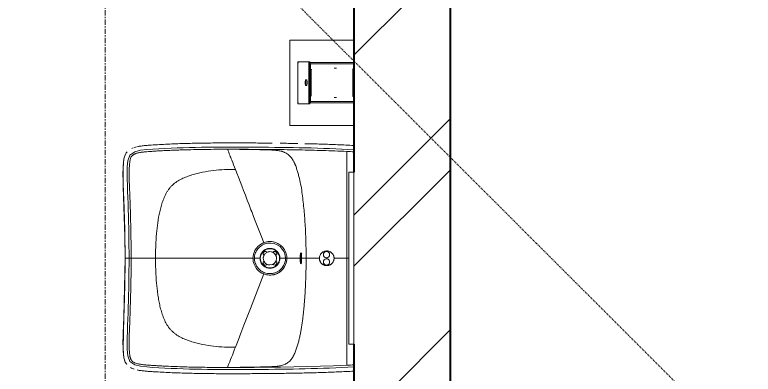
# Model space of a CAD drawing. Header units: millimetres. Extents: x -44657 to 28812, y -28146 to 16565.
# Drawn here: x -5524 to -3766, y -6604 to -5747 of the extents above; entities that cross this region are included whole.
import ezdxf

# ---------------------------------------------------------------- set-up
doc = ezdxf.new("R2010")
doc.units = ezdxf.units.MM
doc.linetypes.add('Dash 1_5mm', pattern=[3, 1.5, -1.5])
doc.linetypes.add('Grid Line', pattern=[22.225, 12.7, -3.175, 3.175, -3.175])
for name, color, linetype, lineweight in [('A-DETL', 90, 'Continuous', 5), ('A-WALL', 113, 'Continuous', 9), ('A-WALL-PATT', 111, 'Continuous', 9), ('G-IMPT', 8, 'Continuous', 5), ('P-SANR-FIXT', 6, 'Continuous', 5), ('Q-CASE', 31, 'Continuous', 5), ('S-GRID', 1, 'Continuous', 5)]:
    doc.layers.add(name, color=color, linetype=linetype, lineweight=lineweight)

# ---------------------------------------------------------------- blocks, each defined once
blk = doc.blocks.new('WC - Disabled Combination - Disabled Toilet Arrangement-1326664-NEW PROPOSED GROUND STOREY PLAN _White Box_')
at = {"layer": 'Q-CASE'}
for p, q in [((125, -725.9), (165, -725.9)), ((-375, -1547.8), (-232.1, -1547.8)), ((-222.6, -1547.8), (-232.1, -1547.8)), ((-222.6, -1751), (-222.6, -1547.8)), ((-232.1, -1751), (-375, -1751)), ((-232.1, -1751), (-222.6, -1751))]:
    blk.add_line(p, q, dxfattribs=at)
blk = doc.blocks.new('S_Bathroom Mirror - 410 x 1375mm-934797-NEW PROPOSED GROUND STOREY PLAN _White Box_')
at = {"layer": 'Q-CASE'}
for p, q in [((-185, 12), (225, 12)), ((-185, 12), (-185, 0)), ((225, 0), (-185, 0)), ((225, 0), (225, 12))]:
    blk.add_line(p, q, dxfattribs=at)
blk = doc.blocks.new('geberit-500-302-01-1-abalona-wb-550-less-able-1-tappeds-rfa - GB_500_302_01_1_Abalona_WB_550_Less_able_1_Tap-895914-NEW PROPOSED GROUND STOREY PLAN _White Box_')
at = {"layer": 'G-IMPT'}
for p, q in [((-254.1, 522.1), (-257.5, 508)), ((-257.5, 508), (-259.1, 493.5)), ((260.2, 301), (253.4, 298.4)), ((-23, 199.8), (-23, 200.8)), ((23, 200.2), (23, 199.2)), ((-1, 124.6), (0, 124.6)), ((0, 126.2), (0, 123.6)), ((1, 124.6), (0, 124.6)), ((0, 122.4), (0, 121)), ((0, 116.6), (0, 114)), ((-205, 0), (-266.5, 0)), ((205, 0), (261.8, 0)), ((205, 0), (254, 0))]:
    blk.add_line(p, q, dxfattribs=at)
at = {"layer": 'G-IMPT', "flags": 128}
for points in [[(-250.1, 542.8), (-244, 545.8), (-236.8, 547.7), (-215.9, 549.7), (-170.1, 549.2), (-51.9, 545.4), (0, 545)], [(0, 545), (139.6, 547.9), (215, 549.8), (237.2, 547.6), (247.3, 544.4), (251.6, 541.8)], [(-232.2, 538.4), (-245.8, 533.7), (-254.1, 522.1)], [(0, 535.6), (-14.5, 535.6), (-29, 535.7), (-43.6, 535.8), (-58.1, 536.1), (-72.6, 536.3), (-87.1, 536.6), (-101.6, 537), (-116.2, 537.4), (-130.7, 537.9), (-145.2, 538.5), (-159.7, 539), (-174.2, 539.6), (-188.7, 540.1), (-203.2, 540.2), (-217.8, 539.7), (-232.2, 538.4)], [(232.2, 538.4), (217.7, 539.7), (203.2, 540.2), (188.7, 540.1), (174.2, 539.6), (159.7, 539), (145.2, 538.5), (130.7, 537.9), (116.2, 537.4), (101.6, 537), (87.1, 536.6), (72.6, 536.3), (58.1, 536.1), (43.6, 535.8), (29, 535.7), (14.5, 535.6), (0, 535.6)], [(259, 0), (259.7, 14.5), (260.4, 29), (261, 43.5), (261.6, 58), (262.1, 72.5), (262.5, 87.1), (263, 101.6), (263.3, 116.1), (263.6, 130.6), (263.9, 145.1), (264.2, 159.7), (264.4, 174.2), (264.5, 188.7), (264.7, 203.2), (264.8, 217.7), (264.9, 232.3), (265, 246.8), (265, 261.3), (265.1, 275.8), (265.1, 290.3), (265.1, 304.9), (265, 319.4), (264.9, 333.9), (264.8, 348.4), (264.6, 363), (264.3, 377.5), (263.9, 392), (263.5, 406.5), (263, 421), (262.5, 435.5), (261.8, 450), (261, 464.5), (260.1, 479), (259.1, 493.5), (257.5, 508), (254.1, 522), (245.8, 533.7), (232.2, 538.4)], [(-259.1, 493.5), (-260.1, 479), (-261, 464.5), (-261.8, 450), (-262.5, 435.5), (-263.1, 421), (-263.5, 406.5), (-264, 392), (-264.3, 377.5), (-264.6, 363), (-264.8, 348.4), (-264.9, 333.9), (-265, 319.4), (-265.1, 304.9), (-265.1, 290.4), (-265.1, 275.8), (-265.1, 261.3), (-265, 246.8), (-264.9, 232.3), (-264.8, 217.7), (-264.7, 203.2), (-264.5, 188.7), (-264.4, 174.2), (-264.2, 159.7), (-263.9, 145.1), (-263.6, 130.6), (-263.3, 116.1), (-263, 101.6), (-262.6, 87.1), (-262.1, 72.6), (-261.6, 58), (-261, 43.5), (-260.4, 29), (-259.7, 14.5), (-259, 0)], [(260.2, 301), (260.1, 269.4), (260, 237.9), (259.7, 206.3), (259.3, 174.8), (258.8, 143.2), (258.2, 111.6), (257.3, 80.1), (256.2, 48.5), (254.8, 17)], [(-211.7, 282.3), (-202.8, 278.9), (-193.2, 275.2), (-183.1, 271.3), (-172.5, 267.2), (-161.6, 262.9), (-150.3, 258.6), (-138.9, 254.2), (-127.4, 249.7), (-115.8, 245.2)], [(211.8, 282.3), (195.9, 276.1), (178.1, 269.3), (159.1, 261.9), (139.4, 254.3), (119.3, 246.5), (98.9, 238.7), (78.5, 230.7), (57.9, 222.8), (37.2, 214.8)], [(225.9, 287.8), (221.3, 286), (216.6, 284.2), (211.8, 282.3)], [(253.4, 298.4), (247, 295.9), (241.1, 293.6), (235.7, 291.5), (230.7, 289.6), (225.9, 287.8)], [(-115.8, 245.2), (-115.1, 245), (-114.4, 244.7), (-113.8, 244.4), (-113.1, 244.2), (-112.4, 243.9), (-111.7, 243.6), (-111, 243.4), (-110.4, 243.1), (-109.7, 242.8)], [(-109.7, 242.8), (-101.7, 239.8), (-93.7, 236.7), (-85.7, 233.6), (-77.6, 230.4), (-69.6, 227.3), (-61.5, 224.2), (-53.4, 221.1), (-45.3, 217.9), (-37.2, 214.8)], [(0, 223.7), (0, 230.4), (0, 237.1)], [(-37.2, 214.8), (-36, 214.3), (-34.9, 213.9), (-34, 213.5)], [(-33.9, 213.5), (-36, 205.8), (-36.4, 197.9), (-35.1, 190.1), (-32.2, 182.7), (-27.8, 176.1), (-22.1, 170.6), (-15.4, 166.4), (-7.9, 163.8), (0, 162.9)], [(-4.1, 222.6), (-9.9, 220.8), (-15, 217.4), (-19.1, 212.9), (-21.8, 207.4), (-23, 201.3), (-23, 199.8)], [(37.2, 214.8), (36, 214.3), (34.9, 213.9), (33.9, 213.5)], [(4.1, 177.4), (9.9, 179.3), (15, 182.6), (19.1, 187.2), (21.8, 192.6), (23, 198.7), (23, 200.2)], [(0, 177), (0, 176.8), (0, 176.3)], [(0, 162.9), (0, 169.6), (0, 176.3)], [(0, 159.7), (0, 152.3), (0, 145.6), (0, 140.1), (0, 135.9), (0, 133.5), (0, 132), (0, 130.6), (0, 129.3), (0, 128.1)], [(-11.7, 125.7), (-11.6, 125.6), (-11.4, 125.5), (-11.2, 125.2), (-11.1, 124.7), (-11, 124.3)], [(-1, 124.6), (-4, 124.7), (-6.7, 124.8), (-8.9, 125.1), (-10.5, 125.3), (-11.4, 125.6), (-11.6, 125.7), (-11.7, 125.7)], [(0, 126.2), (-3.7, 126.1), (-7, 125.7), (-9.4, 125.3)], [(0, 128), (0, 127.7), (0, 127.2), (0, 126.7), (0, 126.2)], [(0, 124.6), (0, 124.2), (0, 123.9), (0, 123.6), (0, 123.2), (0, 122.4)], [(1, 124.6), (4, 124.7), (6.7, 124.8), (8.9, 125.1), (10.4, 125.3), (11.4, 125.6), (11.6, 125.7), (11.7, 125.7)], [(11.7, 125.7), (11.6, 125.6), (11.4, 125.5), (11.2, 125.2), (11, 124.7), (11, 124.3)], [(0, 121), (0, 119), (0, 116.6)], [(0, 82.4), (0, 88.7), (0, 95), (0, 101.4), (0, 107.7), (0, 114)], [(0, 17), (0, 23.1), (0, 29.2), (0, 35.3), (0, 41.3), (0, 47.4)], [(-254, 0), (-254.2, 4.3), (-254.4, 8.5), (-254.6, 12.8), (-254.8, 17)], [(254.8, 17), (254.6, 12.8), (254.4, 8.5), (254.2, 4.3), (254, 0)]]:
    blk.add_lwpolyline(points, dxfattribs=at)
at = {"layer": 'G-IMPT'}
for start, end in [(89.9959, 180), (108.9486, 251.0514), (127.0602, 133.897), (116.5616, 120), (0, 90), (65.7906, 72.8819), (288.9486, 71.0514), (46.103, 56.5416), (180, 185.9459), (180, 270), (157.0293, 169.0404), (190.9596, 202.9707), (270, 0), (10.9596, 22.9707), (337.0293, 349.0404), (360, 3.4813), (226.103, 232.9398), (245.7906, 252.8819), (296.5615, 300), (303.4584, 313.897)]:
    blk.add_arc((0, 200), 23, start, end, dxfattribs=at)
for points in [[(-233.9, 548.2), (-230.7, 548.7), (-227.5, 549), (-224.2, 549.2)], [(-263.4, 525.9), (-262.9, 527), (-262.4, 528.1), (-261.9, 529.1)], [(0, 545), (0, 545), (0, 545), (0, 545)], [(0, 542.4), (0, 542), (0, 541.5), (0, 540.9)], [(0, 530.6), (0, 531), (0, 531.8), (0, 533.1), (0, 534.3), (0, 535.2), (0, 535.6)], [(264.4, 523), (263.4, 526), (262.1, 529), (260.5, 531.7)], [(-265.8, 518.1), (-265.4, 519.7), (-264.9, 521.4), (-264.4, 523)], [(0, 240.5), (0, 249.5), (0, 267.3), (0, 294), (0, 320.7), (0, 347.2), (0, 373.4), (0, 399.2), (0, 424.6), (0, 449.1), (0, 464.8), (0, 472.5)], [(-254.8, 17), (-255.7, 36), (-257.1, 73.8), (-258.5, 130.6), (-259.5, 187.3), (-259.8, 244.1), (-260, 282.1), (-260, 301)], [(-23, 200), (-23, 202.1), (-22.4, 206.4), (-19.8, 212.3), (-15.7, 217.3), (-10.3, 220.9), (-6.2, 222.3), (-4.1, 222.6)], [(-4.1, 222.6), (-4.1, 222.6), (-4.1, 222.8), (-4.2, 223.1), (-4.2, 223.3)], [(-4.1, 222.6), (-3.8, 222.7), (-3.3, 222.8), (-2.5, 222.9), (-1.7, 223), (-0.8, 223), (-0.3, 223), (0, 223)], [(23, 200), (23, 197.9), (22.4, 193.6), (19.8, 187.7), (15.6, 182.7), (10.3, 179.1), (6.2, 177.8), (4.1, 177.4)], [(4.2, 176.7), (4.2, 176.9), (4.1, 177.3), (4.1, 177.4), (4.1, 177.4)], [(0, 162.9), (0, 162.8), (0, 162.6), (0, 162.3), (0, 161.9), (0, 161.6), (0, 161.2), (0, 160.8), (0, 160.4), (0, 160), (0, 159.8), (0, 159.7)], [(-1, 124.6), (-0.9, 124.6), (-0.5, 124.6), (-0.2, 124.6), (0, 124.6)], [(-0.9, 123.8), (-0.9, 123.9), (-0.9, 124.1), (-0.9, 124.2), (-0.9, 124.3)], [(1, 124.6), (0.8, 124.6), (0.5, 124.6), (0.2, 124.6), (0, 124.6)], [(0, 124.3), (0, 124.2), (0, 124.1), (0, 124)], [(11, 124.3), (11, 124.2), (10.9, 124), (10.6, 123.9)], [(-269, 0), (-269.3, 6.5), (-270, 19.5), (-270.9, 39), (-271.6, 58.5), (-272.3, 78), (-272.9, 97.5), (-273.2, 110.5), (-273.3, 116.9)], [(0, 47.4), (2, 47.4), (6.1, 48.1), (11.5, 51.3), (15.5, 56), (17.6, 61.8), (17.6, 68), (15.5, 73.8), (11.5, 78.6), (6.1, 81.7), (2, 82.4), (0, 82.4)], [(-259, 0), (-260.5, 0), (-263.5, 0), (-265.9, 0), (-266.8, 0)], [(-259, 0), (-258.2, 0), (-256.5, 0), (-254.8, 0), (-254, 0)], [(-255.4, 0), (-256.4, 0), (-257.3, 0), (-258.1, 0)], [(-254, 0), (-237.7, 0), (-221.3, 0), (-205, 0)], [(254, 0), (254.6, 0), (255.3, 0), (255.9, 0)], [(257.1, 0), (257.8, 0), (258.4, 0), (259, 0)], [(259, 0), (259.4, 0), (259.9, 0), (260.3, 0)]]:
    blk.add_open_spline(points, degree=3, dxfattribs=at)
for points, knots in [([(-222.2, 549.4), (-219.6, 549.6), (-213.8, 549.8), (-204.8, 550.1), (-191.8, 550), (-175.5, 549.5), (-156, 548.6), (-136.5, 547.8), (-117, 547.1), (-97.5, 546.5), (-78, 545.9), (-58.5, 545.5), (-39, 545.2), (-19.5, 545.1), (-6.5, 545), (0, 545)], [0.7220878, 0.7220878, 0.7220878, 0.7220878, 0.7317073, 0.7439024, 0.7560976, 0.7804878, 0.804878, 0.8292683, 0.8536585, 0.8780488, 0.902439, 0.9268293, 0.9512195, 0.9756098, 1, 1, 1, 1]), ([(232.4, 548.4), (231.1, 548.6), (226.6, 549.1), (218.9, 549.6), (206.2, 550.1), (190.3, 550), (171.3, 549.3), (152.3, 548.4), (133.3, 547.7), (114.2, 547), (95.2, 546.4), (76.2, 545.9), (57.1, 545.5), (38.1, 545.2), (19, 545), (6.3, 545), (0, 545)], [0.709268, 0.709268, 0.709268, 0.709268, 0.7142857, 0.7261905, 0.7380952, 0.7619048, 0.7857143, 0.8095238, 0.8333333, 0.8571429, 0.8809524, 0.9047619, 0.9285714, 0.952381, 0.9761905, 1, 1, 1, 1]), ([(253, 540.7), (251.1, 542.2), (247, 544.9), (242.3, 546.4), (239.9, 547)], [0.68134249, 0.68134249, 0.68134249, 0.68134249, 0.69047619, 0.69968088, 0.69968088, 0.69968088, 0.69968088]), ([(0, 530.6), (-11.3, 530.6), (-32.9, 530.7), (-62.2, 531.1), (-83.8, 531.6), (-99.6, 532), (-110.6, 532.3), (-120.7, 532.6), (-132.8, 533), (-143.1, 533.4), (-152.1, 533.8), (-158.4, 534), (-163.4, 534.2), (-167.2, 534.4), (-170, 534.5), (-172.8, 534.6), (-176.1, 534.8), (-179.8, 534.9), (-183.6, 535), (-188.3, 535.1), (-192.5, 535.2), (-196.8, 535.3), (-200.4, 535.3), (-204.1, 535.2), (-209.2, 535.2), (-215.7, 534.9), (-221.8, 534.6), (-226.1, 534.2), (-230, 533.8), (-233.9, 533.2), (-237.8, 532.3), (-240.1, 531.4), (-241.8, 530.5), (-243.2, 529.5), (-244.1, 528.7), (-245, 527.8), (-246, 526.7), (-247, 525.2), (-248, 523.6), (-248.9, 521.7), (-249.9, 519.3), (-250.8, 516.3), (-251.7, 512.6), (-252.4, 508.9), (-252.9, 505.4), (-253.3, 502.6), (-253.6, 499.5), (-254, 495.4), (-254.3, 490.8), (-254.7, 485.6), (-255, 481.2), (-255.3, 476.4), (-255.7, 471), (-256, 465.2), (-256.4, 457.3), (-257, 446.5), (-257.6, 433.7), (-258, 421.7), (-258.4, 411.6), (-258.7, 400.6), (-259.1, 384.8), (-259.5, 363.1), (-259.9, 333.8), (-259.9, 312.3), (-260, 301)], [0, 0, 0, 0, 0.022727, 0.045455, 0.068182, 0.079545, 0.090909, 0.102273, 0.113636, 0.136364, 0.147727, 0.159091, 0.170455, 0.176136, 0.181818, 0.1875, 0.193182, 0.204545, 0.215909, 0.227273, 0.25, 0.261364, 0.272727, 0.284091, 0.295455, 0.318182, 0.340909, 0.352273, 0.363636, 0.386364, 0.409091, 0.431818, 0.454545, 0.477273, 0.5, 0.522727, 0.545455, 0.568182, 0.590909, 0.613636, 0.636364, 0.659091, 0.681818, 0.704545, 0.715909, 0.727273, 0.738636, 0.75, 0.772727, 0.784091, 0.795455, 0.806818, 0.818182, 0.829545, 0.840909, 0.863636, 0.886364, 0.897727, 0.909091, 0.920455, 0.931818, 0.954545, 0.977273, 1, 1, 1, 1]), ([(-253.9, 539.9), (-253.3, 540.5), (-252.1, 541.5), (-250.8, 542.4), (-250.1, 542.8)], [0.679949977, 0.679949977, 0.679949977, 0.679949977, 0.682926829, 0.685821224, 0.685821224, 0.685821224, 0.685821224]), ([(0, 545), (0, 545), (0, 544.6), (0, 543.3), (0, 542.4)], [0.0252816, 0.0252816, 0.0252816, 0.0252816, 0.25, 0.5, 0.5, 0.5, 0.5]), ([(0, 540.9), (0, 540.4), (0, 538.7), (0, 536.8), (0, 535.6)], [0.625, 0.625, 0.625, 0.625, 0.75, 1, 1, 1, 1]), ([(0, 530.6), (14.4, 530.6), (43.2, 530.8), (79.3, 531.5), (108.1, 532.3), (129.8, 533), (151.5, 533.8), (169.4, 534.6), (182, 535.1), (189.2, 535.3), (194.6, 535.4), (200, 535.4), (205.3, 535.4), (210.6, 535.3), (216.2, 535.1), (221.8, 534.8), (227.1, 534.3), (231.5, 533.8), (235.1, 533.1), (237.7, 532.5), (240, 531.7), (241.6, 530.9), (242.9, 530), (244.2, 528.9), (245.8, 527.3), (247.5, 525), (249.4, 521.5), (250.7, 517.7), (251.6, 514.1), (252.3, 510.4), (253.1, 506), (253.7, 500.9), (254.2, 495.6), (254.6, 490.1), (255, 484.7), (255.4, 479.4), (255.7, 474), (256.1, 468.5), (256.5, 461.3), (257.1, 448.7), (257.9, 430.9), (258.7, 409.2), (259.3, 387.5), (259.7, 365.9), (260.1, 337), (260.2, 315.4), (260.2, 301)], [0, 0, 0, 0, 0.090909, 0.181818, 0.227273, 0.272727, 0.318182, 0.363636, 0.386364, 0.397727, 0.409091, 0.420455, 0.431818, 0.443182, 0.454545, 0.465909, 0.477273, 0.488636, 0.494318, 0.5, 0.505682, 0.511364, 0.514205, 0.517045, 0.522727, 0.528409, 0.534091, 0.545455, 0.551136, 0.556818, 0.568182, 0.579545, 0.590909, 0.602273, 0.613636, 0.625, 0.636364, 0.647727, 0.659091, 0.681818, 0.727273, 0.772727, 0.818182, 0.863636, 0.909091, 1, 1, 1, 1]), ([(0, 523), (0, 523.6), (0, 524.8), (0, 526.7), (0, 528.3), (0, 529.6), (0, 530.2), (0, 530.6)], [0.8888889, 0.8888889, 0.8888889, 0.8888889, 0.9166667, 0.9444444, 0.9722222, 0.9861111, 1, 1, 1, 1]), ([(-274.6, 195), (-274.7, 201.5), (-274.8, 214.3), (-274.9, 234.1), (-275.1, 253.3), (-275.1, 273), (-275.2, 292.5), (-275.1, 318.5), (-274.9, 344.5), (-274.5, 370.6), (-274, 396.6), (-272.9, 429.1), (-271.4, 461.5), (-269.9, 484.3), (-268.9, 497.3), (-267.9, 506.5), (-266.9, 512.6), (-266.3, 515.4)], [0.2439024, 0.2439024, 0.2439024, 0.2439024, 0.2682927, 0.2926829, 0.3170732, 0.3414634, 0.3658537, 0.3902439, 0.4390244, 0.4634146, 0.4878049, 0.5365854, 0.5853659, 0.6097561, 0.6219512, 0.6341463, 0.6448803, 0.6448803, 0.6448803, 0.6448803]), ([(0, 516.8), (0, 517.3), (0, 518.3), (0, 519.8), (0, 521.1), (0, 522.1), (0, 522.7), (0, 523)], [0.7777778, 0.7777778, 0.7777778, 0.7777778, 0.8055556, 0.8333333, 0.8611111, 0.875, 0.8888889, 0.8888889, 0.8888889, 0.8888889]), ([(0, 472.5), (0, 474.7), (0, 479.1), (0, 487.9), (0, 498.6), (0, 507.8), (0, 513.9), (0, 515.8), (0, 516.8)], [0, 0, 0, 0, 0.1111111, 0.2222222, 0.4444444, 0.6666667, 0.7222222, 0.7777778, 0.7777778, 0.7777778, 0.7777778]), ([(269, 0), (269.3, 6.4), (270, 19.1), (270.8, 38), (271.5, 57.1), (272.2, 76.1), (272.8, 95.1), (273.3, 114.2), (273.7, 133.2), (274, 152.3), (274.3, 171.2), (274.6, 190.4), (274.7, 209.1), (274.9, 228.4), (275, 247.3), (275.1, 266.5), (275.1, 285.5), (275.1, 304.6), (275.1, 323.6), (274.9, 342.7), (274.7, 361.7), (274.3, 380.8), (273.8, 399.8), (273.2, 418.9), (272.5, 437.9), (271.6, 456.9), (270.6, 472.8), (269.8, 485.4), (269.1, 494.9), (268.2, 504.4), (267.1, 511.5), (266.3, 515.4), (266.1, 516.3)], [0, 0, 0, 0, 0.0238095, 0.047619, 0.0714286, 0.0952381, 0.1190476, 0.1428571, 0.1666667, 0.1904762, 0.2142857, 0.2380952, 0.2619048, 0.2857143, 0.3095238, 0.3333333, 0.3571429, 0.3809524, 0.4047619, 0.4285714, 0.452381, 0.4761905, 0.5, 0.5238095, 0.547619, 0.5714286, 0.5952381, 0.6071429, 0.6190476, 0.6309524, 0.6428571, 0.6460473, 0.6460473, 0.6460473, 0.6460473]), ([(0, 472.5), (-8.6, 472.5), (-21.9, 472.3), (-39.3, 471.5), (-56.7, 470.5), (-78.5, 468.4), (-100.1, 464.9), (-117.1, 461.1), (-129.7, 457.6), (-140.1, 454), (-148.1, 450.5), (-153.9, 447.7), (-159.6, 444.4), (-165.1, 440.7), (-170.2, 436.5), (-176.4, 430.5), (-183, 421.9), (-189.5, 410.3), (-194.7, 398.3), (-198.9, 385.9), (-202.4, 373.2), (-206.3, 356.2), (-209.9, 334.6), (-212, 308.5), (-212, 291), (-211.7, 282.3)], [-1, -1, -1, -1, -0.923077, -0.884615, -0.846154, -0.769231, -0.692308, -0.653846, -0.615385, -0.576923, -0.557692, -0.538462, -0.519231, -0.5, -0.480769, -0.461538, -0.423077, -0.384615, -0.346154, -0.307692, -0.269231, -0.230769, -0.153846, -0.076923, 0, 0, 0, 0]), ([(211.8, 282.3), (212.1, 291), (212.1, 308.5), (210, 334.6), (206.4, 356.2), (202.5, 373.2), (199, 385.9), (194.7, 398.3), (189.6, 410.3), (184.2, 420), (179.1, 427.1), (174.9, 432), (170.3, 436.6), (165.2, 440.8), (159.7, 444.5), (152.1, 448.8), (142.3, 453.3), (129.8, 457.7), (117.2, 461.2), (104.4, 464), (91.4, 466.3), (74.2, 468.8), (56.7, 470.5), (39.3, 471.5), (21.9, 472.3), (8.6, 472.5), (0, 472.5)], [-1, -1, -1, -1, -0.923077, -0.846154, -0.769231, -0.730769, -0.692308, -0.653846, -0.615385, -0.576923, -0.557692, -0.538462, -0.519231, -0.5, -0.480769, -0.461538, -0.423077, -0.384615, -0.346154, -0.307692, -0.269231, -0.230769, -0.153846, -0.115385, -0.076923, 0, 0, 0, 0]), ([(-260, 301), (-255, 299.1), (-245.9, 295.5), (-230, 289.4), (-219.4, 285.3), (-211.7, 282.3)], [0, 0, 0, 0, 0.25, 0.5, 1, 1, 1, 1]), ([(0, 114), (-6.4, 114), (-19.3, 114.1), (-38.6, 114.5), (-57.8, 115.1), (-76.6, 116), (-95.7, 117.3), (-114.8, 118.8), (-133.8, 120.8), (-152.8, 123.1), (-171.8, 125.9), (-187.4, 129.2), (-198.2, 131.9), (-204.4, 133.6), (-209, 135), (-213.5, 136.5), (-218.1, 138), (-221.9, 139.3), (-224.8, 140.6), (-226.6, 141.4), (-228, 142.1), (-229.5, 142.8), (-232, 144.1), (-235.5, 146), (-239.6, 148.6), (-242.6, 151.1), (-244.7, 153.3), (-246.8, 155.7), (-249.2, 159), (-251.2, 162.5), (-252.6, 165.3), (-253.4, 167.1), (-254, 168.5), (-254.6, 170), (-255.4, 172.7), (-256.2, 176.6), (-256.9, 180.6), (-257.2, 183.4), (-257.4, 184.9), (-257.6, 186.1), (-257.7, 187.3), (-257.9, 188.9), (-258.1, 191.7), (-258.2, 195.7), (-258.3, 199.7), (-258.3, 202.9), (-258.4, 205.3), (-258.5, 207.7), (-258.6, 210.9), (-258.8, 216.4), (-259, 227.6), (-259.4, 243.7), (-259.7, 262.7), (-259.9, 281.9), (-260, 294.7), (-260, 301)], [0, 0, 0, 0, 0.047619, 0.095238, 0.142857, 0.190476, 0.238095, 0.285714, 0.333333, 0.380952, 0.428571, 0.47619, 0.5, 0.511905, 0.52381, 0.535714, 0.547619, 0.559524, 0.565476, 0.571429, 0.574405, 0.577381, 0.583333, 0.595238, 0.607143, 0.619048, 0.625, 0.630952, 0.642857, 0.654762, 0.660714, 0.666667, 0.669643, 0.672619, 0.678571, 0.690476, 0.702381, 0.708333, 0.71131, 0.714286, 0.717262, 0.720238, 0.72619, 0.738095, 0.75, 0.755952, 0.761905, 0.767857, 0.77381, 0.785714, 0.809524, 0.857143, 0.904762, 0.952381, 1, 1, 1, 1]), ([(0, 114), (6.7, 114), (20.2, 114.1), (40.9, 114.5), (57.1, 115.1), (70.5, 115.7), (80.5, 116.3), (90.5, 116.9), (100.5, 117.6), (108.8, 118.3), (115.5, 118.9), (120.5, 119.4), (125.6, 119.9), (130.8, 120.4), (135.1, 120.9), (138.3, 121.3), (140.6, 121.5), (142.8, 121.8), (145.9, 122.2), (150.1, 122.7), (155.2, 123.4), (160.5, 124.2), (165.7, 125), (170.7, 125.9), (175.5, 126.7), (180.3, 127.7), (185.1, 128.7), (189.9, 129.7), (194.9, 130.9), (199.9, 132.3), (204.8, 133.6), (209.5, 135.1), (214.2, 136.6), (219.1, 138.2), (224.1, 140.1), (228.9, 142.2), (233.4, 144.4), (236.6, 146.4), (239.1, 148.1), (241.7, 150.1), (245, 153), (248.4, 157.2), (251, 161.3), (253, 165.4), (254.8, 169.9), (256.2, 174.9), (257.2, 180.3), (257.8, 185.7), (258.2, 192.5), (258.4, 200.3), (258.8, 210.5), (259, 218.9), (259.1, 225.4), (259.3, 232), (259.4, 240.7), (259.6, 250.8), (259.8, 260.8), (259.9, 271.1), (260, 281.1), (260.1, 290.7), (260.2, 297.5), (260.2, 301)], [0, 0, 0, 0, 0.05, 0.1, 0.15, 0.175, 0.2, 0.225, 0.25, 0.275, 0.2875, 0.3, 0.3125, 0.325, 0.3375, 0.34375, 0.35, 0.35625, 0.3625, 0.375, 0.3875, 0.4, 0.4125, 0.425, 0.4375, 0.45, 0.4625, 0.475, 0.4875, 0.5, 0.5125, 0.525, 0.5375, 0.55, 0.5625, 0.575, 0.5875, 0.6, 0.60625, 0.6125, 0.625, 0.6375, 0.65, 0.6625, 0.675, 0.6875, 0.7, 0.7125, 0.725, 0.75, 0.775, 0.8, 0.8125, 0.825, 0.85, 0.875, 0.9, 0.925, 0.95, 0.975, 1, 1, 1, 1]), ([(-25.9, 230.8), (-27.9, 229.1), (-32.5, 224.3), (-35.8, 218.5), (-37.2, 214.8)], [0, 0, 0, 0, 0.4, 1, 1, 1, 1]), ([(-34, 213.5), (-31.6, 219.5), (-25.1, 228.3), (-12.2, 235.6), (-4.1, 237), (0, 237.1)], [0, 0, 0, 0, 0.444444, 0.722222, 1, 1, 1, 1]), ([(-8.5, 239.5), (-11.1, 238.9), (-17.3, 236.8), (-22.9, 233.3), (-25.9, 230.8)], [0, 0, 0, 0, 0.4, 1, 1, 1, 1]), ([(0, 240.5), (-1.2, 240.5), (-4, 240.3), (-6.9, 239.9), (-8.5, 239.5)], [0, 0, 0, 0, 0.4, 1, 1, 1, 1]), ([(37.2, 214.8), (34.9, 220.8), (28.3, 230.2), (14.4, 238.6), (4.8, 240.4), (0, 240.5)], [0, 0, 0, 0, 0.4, 0.7, 1, 1, 1, 1]), ([(0, 240.5), (0, 240), (0, 239.3), (0, 238.5), (0, 238.1), (0, 237.7), (0, 237.4), (0, 237.2), (0, 237.1)], [0, 0, 0, 0, 0.444444, 0.555556, 0.666667, 0.777778, 0.888889, 1, 1, 1, 1]), ([(0, 237.1), (3.2, 237), (9.7, 236.1), (19.5, 231.8), (28.2, 224.3), (32.4, 217.3), (33.9, 213.5)], [0, 0, 0, 0, 0.222222, 0.444444, 0.722222, 1, 1, 1, 1]), ([(-37.2, 214.8), (-38.3, 212.1), (-39.8, 206.5), (-40.3, 197.7), (-38.9, 189.2), (-36.1, 182.2), (-32.6, 176.5), (-29.1, 172.3), (-25.1, 168.7), (-19.2, 164.5), (-10.8, 160.8), (-3.6, 159.8), (0, 159.7)], [0, 0, 0, 0, 0.111111, 0.222222, 0.333333, 0.444444, 0.513889, 0.583333, 0.652778, 0.722222, 0.861111, 1, 1, 1, 1]), ([(-4.2, 223.3), (-6.8, 222.8), (-11.7, 221.1), (-17.9, 216.1), (-22.2, 209.5), (-24.2, 201.2), (-23, 192), (-18.7, 184.9), (-13.8, 180.6), (-9.5, 178.1), (-5.7, 176.9), (-2.4, 176.4), (-0.8, 176.3), (0, 176.3)], [0, 0, 0, 0, 0.111111, 0.222222, 0.333333, 0.444444, 0.583333, 0.722222, 0.791667, 0.861111, 0.930556, 0.965278, 1, 1, 1, 1]), ([(0, 223.7), (-0.2, 223.7), (-0.6, 223.6), (-1.1, 223.6), (-1.4, 223.6), (-1.8, 223.5), (-2.1, 223.5), (-2.5, 223.5), (-2.8, 223.5), (-3.2, 223.4), (-3.6, 223.4), (-4, 223.3), (-4.2, 223.3)], [0, 0, 0, 0, 0.166667, 0.25, 0.333333, 0.416667, 0.5, 0.583333, 0.666667, 0.75, 0.833333, 1, 1, 1, 1]), ([(4.2, 176.7), (6.8, 177.2), (11.7, 179), (17.9, 183.9), (22.2, 190.6), (24.2, 198.9), (23, 208.1), (18.7, 215.2), (13.8, 219.5), (9.5, 221.9), (5.6, 223.1), (2.4, 223.6), (0.8, 223.7), (0, 223.7)], [0, 0, 0, 0, 0.111111, 0.222222, 0.333333, 0.444444, 0.583333, 0.722222, 0.791667, 0.861111, 0.930556, 0.965278, 1, 1, 1, 1]), ([(0, 223), (0, 223), (0, 223), (0, 223), (0, 223.1), (0, 223.1), (0, 223.2), (0, 223.3), (0, 223.4), (0.1, 223.5), (0, 223.5)], [0, 0, 0, 0, 0.1111111, 0.2222222, 0.3333333, 0.4444444, 0.5555556, 0.6666667, 0.7638889, 0.8611111, 0.8611111, 0.8611111, 0.8611111]), ([(23, 200), (23, 202.4), (22.2, 207.2), (18.4, 214.8), (12.2, 220.1), (5.4, 222.6), (1.8, 223), (0, 223)], [0, 0, 0, 0, 0.2, 0.4, 0.7, 0.85, 1, 1, 1, 1]), ([(37.2, 214.8), (37.7, 213.5), (38.6, 210.8), (39.6, 206.5), (39.9, 202.9), (40, 199.9), (39.9, 197), (39.7, 194.5), (39.4, 192.3), (39.1, 191.3), (38.9, 190.2), (38.5, 188.9), (38, 187.2), (37.3, 185.2), (36.4, 183.2), (35.4, 181.2), (34.4, 179.4), (33.2, 177.5), (31.9, 175.7), (30.5, 174), (28.9, 172.3), (27.4, 170.8), (25.9, 169.4), (24.2, 168.1), (22.4, 166.8), (20, 165.3), (16.8, 163.5), (12.8, 161.9), (8.6, 160.7), (4.3, 159.8), (1.4, 159.7), (0, 159.7)], [0, 0, 0, 0, 0.055556, 0.111111, 0.166667, 0.194444, 0.222222, 0.277778, 0.291667, 0.305556, 0.319444, 0.333333, 0.361111, 0.388889, 0.416667, 0.444444, 0.472222, 0.5, 0.527778, 0.555556, 0.583333, 0.611111, 0.638889, 0.666667, 0.694444, 0.722222, 0.777778, 0.833333, 0.888889, 0.944444, 1, 1, 1, 1]), ([(33.9, 213.5), (35.9, 208.6), (37.1, 200.5), (35.4, 190), (31, 178.9), (22.2, 169.3), (9.9, 163.9), (3.3, 162.9), (0, 162.9)], [0, 0, 0, 0, 0.222222, 0.333333, 0.444444, 0.722222, 0.861111, 1, 1, 1, 1]), ([(0, 177), (-0.6, 177), (-1.8, 177.1), (-4.2, 177.3), (-8.3, 178.3), (-13.8, 181.1), (-18.9, 186.3), (-22.3, 192.8), (-23, 197.6), (-23, 200)], [0, 0, 0, 0, 0.05, 0.1, 0.2, 0.4, 0.6, 0.8, 1, 1, 1, 1]), ([(4.1, 177.4), (3.6, 177.3), (2.7, 177.2), (1.6, 177.1), (0.8, 177), (0.3, 177), (0, 177)], [-1, -1, -1, -1, -0.6, -0.4, -0.2, 0, 0, 0, 0]), ([(0, 176.3), (0.2, 176.4), (0.6, 176.4), (1, 176.4), (1.4, 176.5), (1.7, 176.5), (2.1, 176.5), (2.4, 176.5), (2.8, 176.5), (3.2, 176.6), (3.6, 176.6), (4, 176.7), (4.2, 176.7)], [0, 0, 0, 0, 0.166667, 0.25, 0.333333, 0.416667, 0.5, 0.583333, 0.666667, 0.75, 0.833333, 1, 1, 1, 1]), ([(-273.7, 133.9), (-273.7, 134.8), (-273.9, 142.1), (-274.1, 156), (-274.3, 168.9), (-274.4, 175.4)], [0.16758871, 0.16758871, 0.16758871, 0.16758871, 0.17073171, 0.19512195, 0.2195122, 0.2195122, 0.2195122, 0.2195122]), ([(0, 162.6), (0, 162.1), (0, 161.3), (0, 160.4), (0, 160.2)], [0.6, 0.6, 0.6, 0.6, 0.8, 0.8660651, 0.8660651, 0.8660651, 0.8660651]), ([(0, 128.1), (-0.3, 128.1), (-1, 128.1), (-2.4, 128.1), (-4.7, 128), (-7.1, 127.9), (-9.1, 127.6), (-10.9, 127.3), (-12.4, 126.9), (-13.2, 126.4), (-12.7, 125.8), (-11.1, 125.4), (-8.5, 124.9), (-5, 124.7), (-2.4, 124.6), (-1, 124.6)], [0, 0, 0, 0, 0.025, 0.05, 0.1, 0.2, 0.25, 0.3, 0.4, 0.5, 0.6, 0.7, 0.8, 0.9, 1, 1, 1, 1]), ([(0, 128.1), (0.8, 128.1), (2.2, 128.1), (4.2, 128), (5.7, 128), (6.8, 127.9), (7.8, 127.8), (9, 127.6), (10.3, 127.4), (11.2, 127.2), (11.8, 127), (12.3, 126.9), (12.7, 126.7), (12.9, 126.4), (12.8, 126.2), (12.7, 126), (12.4, 125.8), (11.9, 125.6), (10.9, 125.4), (9.7, 125.1), (8.6, 125), (7.6, 124.9), (6.6, 124.8), (4.6, 124.7), (2.5, 124.6), (1, 124.6)], [0, 0, 0, 0, 0.05, 0.1, 0.15, 0.175, 0.2, 0.25, 0.3, 0.35, 0.375, 0.4, 0.45, 0.5, 0.55, 0.575, 0.6, 0.65, 0.7, 0.75, 0.8, 0.825, 0.85, 0.9, 1, 1, 1, 1]), ([(0, 126.2), (0.3, 126.2), (0.8, 126.2), (2, 126.1), (3.3, 126.1), (4.9, 126), (6.9, 125.8), (8.1, 125.6), (8.8, 125.4)], [0, 0, 0, 0, 0.025, 0.05, 0.1, 0.15, 0.2, 0.3, 0.3, 0.3, 0.3]), ([(0.9, 123.8), (0.9, 123.9), (0.9, 124.1), (0.9, 124.3), (0.9, 124.5), (1, 124.5)], [0.4, 0.4, 0.4, 0.4, 0.5, 0.6, 0.8, 0.8, 0.8, 0.8]), ([(0, 47.4), (-1.1, 47.4), (-3.1, 47.6), (-6, 48.4), (-8.8, 49.7), (-11.3, 51.4), (-13.5, 53.6), (-15.2, 56.1), (-16.5, 58.9), (-17.2, 61.5), (-17.5, 63.7), (-17.5, 66.3), (-17, 69.4), (-15.9, 72.5), (-14.6, 74.6), (-13.4, 76.2), (-12.1, 77.6), (-10.2, 79.2), (-6.3, 81.6), (-2.6, 82.4), (0, 82.4)], [0, 0, 0, 0, 0.055556, 0.111111, 0.166667, 0.222222, 0.277778, 0.333333, 0.388889, 0.444444, 0.479167, 0.513889, 0.583333, 0.652778, 0.6875, 0.722222, 0.756944, 0.791667, 0.861111, 1, 1, 1, 1]), ([(-15.8, 72.5), (-15.7, 72.6), (-15.3, 73.5), (-14.6, 74.6), (-13.9, 75.5), (-13.7, 75.8)], [-19.504581, -19.504581, -19.504581, -19.504581, -19.171244, -16.620455, -15.680005, -15.680005, -15.680005, -15.680005]), ([(-11.9, 77.8), (-11.5, 78.1), (-10.5, 79), (-9.3, 79.8), (-8.4, 80.2), (-8.3, 80.3)], [-12.99202, -12.99202, -12.99202, -12.99202, -11.519445, -8.966851, -8.629893, -8.629893, -8.629893, -8.629893]), ([(-6.3, 81.2), (-5.5, 81.5), (-3.4, 82.2), (-1.3, 82.4), (0, 82.4)], [-6.411698, -6.411698, -6.411698, -6.411698, -3.853575, 0, 0, 0, 0]), ([(0, 82.4), (0.8, 82.4), (2.4, 82.3), (4.5, 81.9), (5.8, 81.4), (6.3, 81.2)], [-54.902763, -54.902763, -54.902763, -54.902763, -52.590214, -50.018335, -48.397147, -48.397147, -48.397147, -48.397147]), ([(8.3, 80.3), (8.7, 80.1), (9.8, 79.4), (11, 78.6), (11.7, 77.9), (11.8, 77.8)], [-46.226058, -46.226058, -46.226058, -46.226058, -44.865549, -42.286088, -41.878192, -41.878192, -41.878192, -41.878192]), ([(13.6, 75.9), (14, 75.4), (14.8, 74.3), (15.4, 73.2), (15.7, 72.6)], [-39.298573, -39.298573, -39.298573, -39.298573, -37.126031, -35.339298, -35.339298, -35.339298, -35.339298]), ([(-17.4, 66.2), (-17.4, 66.8), (-17.2, 68.1), (-16.9, 69.3), (-16.7, 70)], [-26.045514, -26.045514, -26.045514, -26.045514, -24.279935, -22.195748, -22.195748, -22.195748, -22.195748]), ([(-16.7, 59.7), (-16.8, 59.9), (-17.1, 60.9), (-17.3, 62.2), (-17.4, 63.3), (-17.4, 63.5)], [-32.627349, -32.627349, -32.627349, -32.627349, -31.97448, -29.404841, -28.780391, -28.780391, -28.780391, -28.780391]), ([(-14.4, 55), (-14.6, 55.2), (-15, 55.9), (-15.4, 56.7), (-15.7, 57.2)], [-37.87669, -37.87669, -37.87669, -37.87669, -37.126387, -35.332472, -35.332472, -35.332472, -35.332472]), ([(15.8, 57.3), (15.7, 57.2), (15.3, 56.4), (14.9, 55.7), (14.4, 55)], [-19.505937, -19.505937, -19.505937, -19.505937, -19.164892, -16.877159, -16.877159, -16.877159, -16.877159]), ([(16.7, 70.1), (16.8, 69.9), (17.1, 68.9), (17.3, 67.6), (17.4, 66.6), (17.4, 66.4)], [-32.631058, -32.631058, -32.631058, -32.631058, -31.973194, -29.402391, -28.785976, -28.785976, -28.785976, -28.785976]), ([(17.4, 63.6), (17.4, 63), (17.2, 61.8), (16.9, 60.5), (16.7, 59.8)], [-26.047897, -26.047897, -26.047897, -26.047897, -24.274897, -22.199781, -22.199781, -22.199781, -22.199781]), ([(-8.3, 49.5), (-8.7, 49.7), (-9.8, 50.4), (-11, 51.3), (-11.7, 51.9), (-11.8, 52)], [-46.215885, -46.215885, -46.215885, -46.215885, -44.868206, -42.2876, -41.87109, -41.87109, -41.87109, -41.87109]), ([(0, 47.4), (-0.8, 47.4), (-2.4, 47.5), (-4.5, 48), (-5.8, 48.4), (-6.4, 48.6)], [-54.894445, -54.894445, -54.894445, -54.894445, -52.596129, -50.023313, -48.389331, -48.389331, -48.389331, -48.389331]), ([(6.3, 48.6), (5.5, 48.3), (3.4, 47.7), (1.3, 47.4), (0, 47.4)], [-6.409479, -6.409479, -6.409479, -6.409479, -3.852342, 0, 0, 0, 0]), ([(11.9, 52.1), (11.5, 51.7), (10.5, 50.9), (9.3, 50), (8.4, 49.6), (8.3, 49.5)], [-12.992771, -12.992771, -12.992771, -12.992771, -11.514911, -8.963484, -8.628983, -8.628983, -8.628983, -8.628983]), ([(-268, 0), (-268.2, 0), (-268.7, 0), (-269, 0), (-269, 0)], [0.7142857, 0.7142857, 0.7142857, 0.7142857, 0.7857143, 1, 1, 1, 1]), ([(-254.8, 17), (-245.4, 17), (-217.1, 17), (-179.3, 17), (-141.6, 17), (-113.3, 17), (-84.9, 17), (-56.6, 17), (-28.3, 17), (-9.4, 17), (0, 17)], [-1, -1, -1, -1, -0.888889, -0.666667, -0.555556, -0.444444, -0.333333, -0.222222, -0.111111, 0, 0, 0, 0]), ([(254.8, 17), (245.4, 17), (226.5, 17), (188.8, 17), (151, 17), (113.3, 17), (84.9, 17), (56.6, 17), (28.3, 17), (9.4, 17), (0, 17)], [0, 0, 0, 0, 0.111111, 0.222222, 0.444444, 0.555556, 0.666667, 0.777778, 0.888889, 1, 1, 1, 1]), ([(0, 17), (0, 15.9), (0, 14.2), (0, 12.5), (0, 12)], [-1, -1, -1, -1, -0.8, -0.7063414, -0.7063414, -0.7063414, -0.7063414])]:
    blk.add_open_spline(points, degree=3, knots=knots, dxfattribs=at)
blk = doc.blocks.new('geberit-500-302-01-1-abalona-wb-550-less-able-1-tappeds-rfa - GB_500_302_01_1_Abalona_WB_550_Less_able_1_Tap-934799-NEW PROPOSED GROUND STOREY PLAN _White Box_')
at = {"layer": 'P-SANR-FIXT'}
for centre, radius, start, end in [((-8.7, -65.4), 7.5, 0, 180), ((-8.7, -65.4), 7.5, 135, 180), ((-8.7, -65.4), 7.5, 180, 360), ((-8.7, -65.4), 7.5, 180, 230.3055), ((-8.7, -65.4), 7.5, 45, 129.6945), ((-8.7, -65.4), 7.5, 285, 0), ((-8.7, -65.4), 7.5, 0, 15), ((8.7, -65.4), 7.5, 360, 180), ((8.7, -65.4), 7.5, 105, 180), ((8.7, -65.4), 7.5, 180, 360), ((8.7, -65.4), 7.5, 180, 195), ((8.7, -65.4), 7.5, 225, 0), ((8.7, -65.4), 7.5, 15, 90), ((-8.7, -65.4), 7.5, 240, 270), ((0, -200.1), 15.9, 0, 180), ((0, -200.1), 15.9, 105, 165), ((0, -200.1), 15.9, 15, 75), ((0, -200.1), 15.9, 180, 360), ((0, -200.1), 15.9, 180, 210), ((0, -200.1), 15.9, 300, 0), ((0, -200.1), 15.9, 240, 270)]:
    blk.add_arc(centre, radius, start, end, dxfattribs=at)
at = {"extrusion": (0, 0, -1), "zscale": -1, "rotation": 180}
blk.add_blockref('geberit-500-302-01-1-abalona-wb-550-less-able-1-tappeds-rfa - GB_500_302_01_1_Abalona_WB_550_Less_able_1_Tap-895914-NEW PROPOSED GROUND STOREY PLAN _White Box_', (0, 0), dxfattribs=at)
blk = doc.blocks.new('Geberit Disabled WHB Bottle Trap - Bottle Trap-934801-NEW PROPOSED GROUND STOREY PLAN _White Box_')
at = {"layer": 'P-SANR-FIXT'}
for centre, start, end in [((41.1, -193.6), 31.0755, 241.5298), ((63.9, -193.6), 299.3982, 148.9245), ((41.1, -216.4), 125.1096, 323.2827), ((63.9, -216.4), 215.677, 52.6969)]:
    blk.add_arc(centre, 5, start, end, dxfattribs=at)
blk = doc.blocks.new('359705 STRX 618 SOAP DISP  - 359705_dwg-896107-NEW PROPOSED GROUND STOREY PLAN _White Box_')
at = {"layer": 'G-IMPT'}
for p, q in [((-48, 0), (-48, -105.8)), ((-48, -105.8), (-48, 0)), ((-45, -104.7), (-45, 0)), ((-32.9, -2.9), (-32.9, 0)), ((45, -104.7), (45, 0)), ((48, -105.8), (48, 0)), ((48, 0), (48, -105.8)), ((-32.9, -3), (-32.9, -1)), ((32.9, -3), (-32.9, -3)), ((32.9, -3), (32.9, -1)), ((-35, -41.9), (-35, -47.3)), ((35, -47.3), (35, -41.9)), ((-50, -105.5), (-50, -106.9)), ((-50, -105.5), (-50, -106.9)), ((-50, -105.7), (-50, -105.5)), ((-45, -105.1), (-45, -103.7)), ((45, -103.7), (-45, -103.7)), ((-45, -105.1), (45, -105.1)), ((-31.4, -102.7), (-31.4, -101.6)), ((-31, -101.6), (31, -101.6)), ((-31, -103.8), (-31, -101.6)), ((31, -103.8), (31, -101.6)), ((31.4, -101.6), (31.4, -102.7)), ((45, -105.1), (45, -103.7)), ((50, -106.9), (50, -105.5)), ((50, -106.9), (50, -105.5)), ((50, -105.5), (50, -105.7)), ((-46.4, -105.7), (-50, -105.7)), ((-50, -105.7), (-50, -107.4)), ((-50, -106.5), (-50, -106.7)), ((-50, -106.9), (-50, -107.1)), ((50, -107.1), (-50, -107.1)), ((-50, -134), (-50, -107.1)), ((-48, -105.8), (-47.4, -105.8)), ((-6.6, -112.3), (-6.6, -115.3)), ((6.6, -115.3), (6.6, -112.3)), ((50, -105.7), (46.4, -105.7)), ((47.4, -105.8), (48, -105.8)), ((50, -107.4), (50, -105.7)), ((50, -106.7), (50, -106.5)), ((50, -107.1), (50, -106.9)), ((50, -107.1), (50, -134)), ((-50, -134), (-2.1, -134)), ((-48, -132.5), (-46.8, -132.5)), ((2.1, -134), (50, -134)), ((46.8, -132.5), (48, -132.5))]:
    blk.add_line(p, q, dxfattribs=at)
at = {"layer": 'G-IMPT', "flags": 128}
for points in [[(32.9, 0), (32.9, -0.9), (32.9, -3)], [(6.6, -113.9), (5.3, -114.3), (3.7, -114.6), (1.9, -114.8), (0, -114.8), (-1.9, -114.8), (-3.7, -114.6), (-5.3, -114.3), (-6.6, -113.9)]]:
    blk.add_lwpolyline(points, dxfattribs=at)
at = {"layer": 'G-IMPT'}
for centre, radius, start, end in [((-33.9, -1), 1, 0, 90), ((-33.9, -1), 1, 360, 45), ((33.9, -1), 1, 90, 180), ((33.9, -1), 1, 135, 180), ((-31.2, -101.6), 0.2, 0, 180), ((31.2, -101.6), 0.2, 0, 180), ((33.4, -102.7), 2, 180, 187.8938), ((33.4, -102.7), 2, 180, 187.8938)]:
    blk.add_arc(centre, radius, start, end, dxfattribs=at)
for centre, major_axis, ratio, start_param, end_param in [((-45, -105.5), (-5, 0), 0.35245, 4.712389, 6.283185), ((-45, -106.9), (-5, 0), 0.35245, 4.712389, 6.283185), ((-45, -106.5), (-5, 0), 0.345983, 5.498787, 6.283185), ((-45, -106.5), (5, 0), 0.345983, 1.572796, 2.084535), ((45, -105.5), (-5, 0), 0.35245, 3.141593, 4.712389), ((45, -106.5), (5, 0), 0.345983, 1.057058, 1.568796), ((45, -106.9), (5, 0), 0.35245, 0, 1.570796), ((45, -106.5), (5, 0), 0.345983, 0, 0.784398)]:
    blk.add_ellipse(centre, major_axis=major_axis, ratio=ratio, start_param=start_param, end_param=end_param, dxfattribs=at)
for points, knots in [([(-45, -104.7), (-45.2, -104.7), (-45.6, -104.7), (-46.2, -104.8), (-46.7, -104.9), (-47.2, -105), (-47.6, -105.2), (-47.9, -105.4), (-48, -105.6), (-48, -105.8)], [-1, -1, -1, -1, -0.875, -0.75, -0.625, -0.5, -0.375, -0.25, 0, 0, 0, 0]), ([(2.4, -103.7), (2.4, -103.7), (2.3, -103.6), (2.2, -103.5), (2.1, -103.3), (1.9, -103), (1.7, -102.9), (1.5, -102.7), (1.3, -102.6), (1, -102.4), (0.8, -102.3), (0.5, -102.3), (0.2, -102.2), (-0.2, -102.2), (-0.5, -102.2), (-0.8, -102.3), (-1.1, -102.5), (-1.3, -102.6), (-1.6, -102.8), (-1.8, -103), (-2, -103.2), (-2.2, -103.4), (-2.3, -103.5), (-2.3, -103.6)], [-0.7916667, -0.7916667, -0.7916667, -0.7916667, -0.7743056, -0.7569444, -0.7222222, -0.6875, -0.6701389, -0.6527778, -0.6180556, -0.5833333, -0.5659722, -0.5486111, -0.5138889, -0.4791667, -0.4444444, -0.4166667, -0.3888889, -0.3611111, -0.3333333, -0.3055556, -0.2777778, -0.25, -0.2222222, -0.2222222, -0.2222222, -0.2222222]), ([(48, -105.8), (48, -105.6), (47.9, -105.4), (47.6, -105.2), (47.2, -105), (46.7, -104.9), (46.2, -104.8), (45.6, -104.7), (45.2, -104.7), (45, -104.7)], [-1, -1, -1, -1, -0.75, -0.625, -0.5, -0.375, -0.25, -0.125, 0, 0, 0, 0]), ([(-6.6, -112.3), (-5.8, -112), (-4.3, -111.6), (-1.9, -111.3), (0, -111.2), (1.9, -111.3), (4.3, -111.6), (5.8, -112), (6.6, -112.3)], [0, 0, 0, 0, 0.25, 0.375, 0.5, 0.625, 0.75, 1, 1, 1, 1]), ([(6.6, -115.3), (5.8, -115.6), (4.3, -116), (1.9, -116.2), (0, -116.3), (-1.9, -116.2), (-4.3, -116), (-5.8, -115.6), (-6.6, -115.3)], [0, 0, 0, 0, 0.25, 0.375, 0.5, 0.625, 0.75, 1, 1, 1, 1]), ([(-3.5, -134), (-3.5, -134), (-3.5, -134), (-3.3, -134), (-3, -134), (-2.7, -134), (-2.3, -134), (-1.8, -134), (-1.2, -134), (-0.6, -134), (0, -134), (0.4, -134), (0.5, -134)], [0, 0, 0, 0, 0.0555556, 0.1111111, 0.1666667, 0.2222222, 0.2777778, 0.3333333, 0.3888889, 0.4444444, 0.5138889, 0.5486111, 0.5486111, 0.5486111, 0.5486111]), ([(1.6, -134), (1.8, -134), (2.3, -134), (2.8, -134), (3.3, -134), (3.5, -134), (3.5, -134)], [0.6527778, 0.6527778, 0.6527778, 0.6527778, 0.7222222, 0.7916667, 0.8611111, 1, 1, 1, 1])]:
    blk.add_open_spline(points, degree=3, knots=knots, dxfattribs=at)
for points in [[(-46.6, -105.3), (-46.5, -105.3), (-46.5, -105.2), (-46.3, -105.1), (-46.1, -105), (-46, -104.9), (-45.9, -104.9)], [(45.9, -104.9), (46, -104.9), (46.1, -105), (46.3, -105.1), (46.5, -105.2), (46.5, -105.3), (46.6, -105.3)]]:
    blk.add_open_spline(points, degree=3, dxfattribs=at)
blk = doc.blocks.new('359705 STRX 618 SOAP DISP  - 359705 STRX 618 SOAP DISP -934803-NEW PROPOSED GROUND STOREY PLAN _White Box_')
at = {"extrusion": (0, 0, -1), "zscale": -1, "rotation": 180}
blk.add_blockref('359705 STRX 618 SOAP DISP  - 359705_dwg-896107-NEW PROPOSED GROUND STOREY PLAN _White Box_', (0, 0), dxfattribs=at)

msp = doc.modelspace()

# ---------------------------------------------------------------- hatches: boundary and pattern name
at = {"layer": 'A-WALL-PATT', "lineweight": 5}
h = msp.add_hatch(dxfattribs=at)
h.set_pattern_fill('FP_33', color=256, style=0, pattern_type=2)
h.set_pattern_definition([(45, (0, 0), (-251.447, 251.447), []), (45, (0, 381), (-251.447, 251.447), [])])
h.paths.add_polyline_path([(-4486.1, -7532.7), (-4486.1, -4904.2), (-4716.1, -4904.2), (-4716.1, -7532.7)])
h.paths.add_polyline_path([(-4486.1, -4027.2), (-4486.1, -3650.2), (-4716.1, -3650.2), (-4716.1, -4027.2)])
h.paths.add_polyline_path([(-4486.1, -2773.2), (-4486.1, -2057.7), (-4716.1, -2057.7), (-4716.1, -2773.2)])

# ---------------------------------------------------------------- linework, layer by layer
at = {"layer": 'A-DETL', "linetype": 'Dash 1_5mm', "lineweight": 25}
msp.add_line((531.6, -11105.5), (-5989.4, -4584.5), dxfattribs=at)
at = {"layer": 'A-WALL', "color": 7, "lineweight": 40}
for p, q in [((-4486.1, -7532.7), (-4486.1, -4904.2)), ((-4716.1, -5216.7), (-4716.1, -6122.9)), ((-4716.1, -6532.9), (-4716.1, -7532.7))]:
    msp.add_line(p, q, dxfattribs=at)
at = {"layer": 'S-GRID', "linetype": 'Grid Line'}
msp.add_line((-5308.6, -26129), (-5308.6, 2838.3), dxfattribs=at)

# ---------------------------------------------------------------- block references
at = {"layer": 'P-SANR-FIXT'}
for name, p, rotation in [('359705 STRX 618 SOAP DISP  - 359705 STRX 618 SOAP DISP -934803-NEW PROPOSED GROUND STOREY PLAN _White Box_', (-4716.1, -5909.3), 89.99999999999993), ('geberit-500-302-01-1-abalona-wb-550-less-able-1-tappeds-rfa - GB_500_302_01_1_Abalona_WB_550_Less_able_1_Tap-934799-NEW PROPOSED GROUND STOREY PLAN _White Box_', (-4716.1, -6327.9), 269.9999999999995), ('Geberit Disabled WHB Bottle Trap - Bottle Trap-934801-NEW PROPOSED GROUND STOREY PLAN _White Box_', (-4711.1, -6275.4), 269.9999999999995)]:
    msp.add_blockref(name, p, dxfattribs=dict(at, rotation=rotation))
at = {"layer": 'Q-CASE'}
for name, p, rotation in [('WC - Disabled Combination - Disabled Toilet Arrangement-1326664-NEW PROPOSED GROUND STOREY PLAN _White Box_', (-5091.1, -7558.7), 180), ('S_Bathroom Mirror - 410 x 1375mm-934797-NEW PROPOSED GROUND STOREY PLAN _White Box_', (-4716.1, -6347.9), 89.99999999999972)]:
    msp.add_blockref(name, p, dxfattribs=dict(at, rotation=rotation))

doc.saveas('drawing.dxf')
